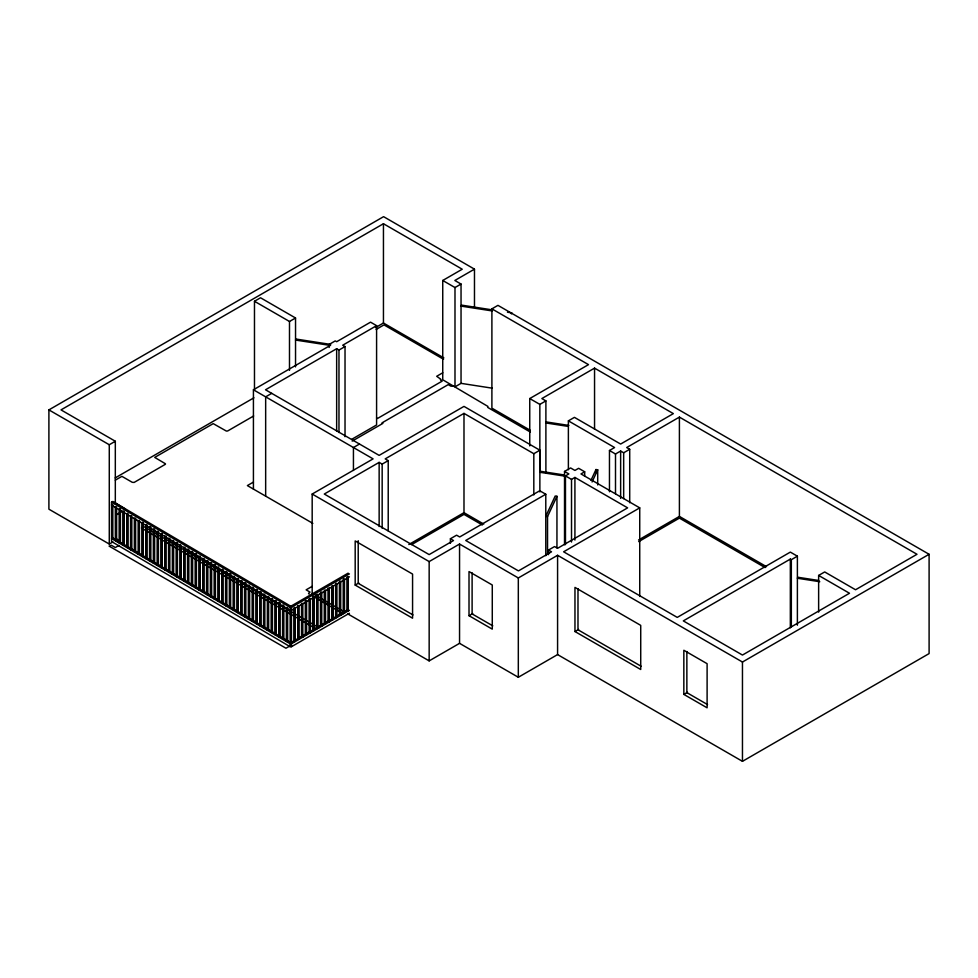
<?xml version="1.0" encoding="UTF-8"?>
<svg xmlns="http://www.w3.org/2000/svg" width="978" height="978" viewBox="0 0 978 978"><rect width="100%" height="100%" fill="white"/><g stroke="black" fill="none" stroke-linecap="round" stroke-linejoin="round"><path stroke-width="1.47" d="M790.334 627.839L790.334 559.098L791.336 559.685L797.388 556.189L797.388 625.199M511.457 313.914L511.922 312.911L507.472 312.226M547.533 516.58L556.947 496.286L555.211 496.017L545.785 516.311L547.533 516.58L547.533 554.44M590.956 480.357L595.969 469.55L597.705 469.819L597.705 484.966M592.069 481.971L597.705 469.819M112.898 541.946L109.279 544.049L48.9 509.183L48.9 409.892L383.584 216.664L474.477 269.146L474.477 307.337M530.296 432.031L487.973 407.569A1.724 0.99 0 0 1 487.985 406.469L442.741 379.77L442.741 280.478L462.239 269.219L383.449 223.73L61.003 409.892L115.318 441.249L115.318 503.89M254.476 389.867L254.476 301.273L260.527 297.777L295.539 317.997L295.539 366.872M254.476 301.273L289.488 321.481L295.539 317.997M48.9 409.892L109.279 444.745L115.318 441.249M329.195 347.459L329.195 344.403L335.246 340.919L336.652 341.725L370.54 322.165L376.591 325.662L376.591 424.953L351.823 439.256M253.424 489.086L253.424 389.782L330.601 345.222L329.195 344.403M345.026 436.701L345.026 346.567L338.975 350.063L336.652 348.718L265.515 389.782L379.146 455.381L463.988 406.396L539.868 450.21L539.868 491.958M376.591 325.662L342.703 345.222L345.026 346.567M474.477 269.146L454.843 280.478L461.041 284.048L461.041 383.352L454.99 386.848L454.99 287.544L442.741 280.478M115.184 477.912L253.938 397.801M375.515 327.606L383.449 323.021L443.853 357.899M376.078 329.452L383.987 324.892L443.535 359.268M115.318 480.149L121.908 476.347L132.262 482.313L134.145 482.423L165.368 464.293A1.65 0.954 0 0 0 165.368 463.731L154.72 457.411L213.216 423.633L226.297 431.029A1.785 1.027 0 0 0 226.798 431.066L227.446 430.992A1.785 1.027 0 0 0 227.886 430.846L253.644 415.98M271.713 393.352L265.661 396.848L265.661 496.152M454.99 287.544L461.041 284.048M115.355 506.983L116.626 506.983M115.954 515.039L122.323 511.36M122.947 511.457L123.583 511.091L123.583 545.296L122.947 544.929L122.947 511.457L123.583 511.836M131.822 517.46L131.822 549.404L131.186 549.77L130.551 549.404L130.551 515.944L131.822 515.944M530.272 430.308L491.897 408.156L491.897 308.852L497.949 305.356L929.1 554.281L929.1 653.585L742.461 761.336L557.582 654.588L518.316 677.265L459.55 643.341L429.159 660.884L347.667 613.829M134.988 518.548L135.624 518.181L135.624 551.641L134.988 552.008L134.353 551.641L134.353 518.181L134.988 518.548L134.988 552.008M111.541 502.166L290.16 607.362L291.444 606.629L112.825 501.445L111.541 502.166L111.553 538.218L112.189 538.585L112.825 538.218L112.825 504.746M143.228 524.171L143.228 556.115L142.592 556.482L141.957 556.115L141.957 522.655L142.592 522.289M141.957 522.655L143.228 522.655M115.318 506.946L115.355 540.455L116.626 540.455L116.626 508.511M115.355 540.455L116.626 540.455M147.03 526.409L147.03 558.352L146.394 558.731L145.759 558.352L145.759 524.893L146.394 524.526M117.47 541.788L118.705 540.92A1.65 0.954 0 0 0 118.411 540.039L115.759 538.475M145.759 524.893L147.03 524.893M119.145 542.692L120.428 542.692L120.428 509.22L119.145 509.22L119.145 542.692L120.428 542.692M150.832 527.13L150.832 560.602L150.196 560.969L149.548 560.602L149.548 527.13L150.196 526.763M118.949 545.443L115.331 547.533L111.431 545.284L109.108 546.115L285.955 648.231L289.781 646.018M122.947 544.929L124.23 544.929L124.23 511.457M123.583 545.296L124.23 544.929M153.35 529.367L153.986 529L153.986 563.206L153.35 562.839L153.35 529.367L153.986 529.734M126.749 513.707L126.749 547.167L128.02 547.167L128.02 513.707M126.749 547.167L128.02 547.167M130.551 549.404L131.822 549.404M161.59 567.68L160.954 567.313L160.954 533.841L161.59 533.475L161.59 567.68L162.226 567.313L162.226 533.841M253.424 482.093L247.373 485.589L312.826 523.377M442.741 372.789L436.689 376.286L440.785 379.219A1.748 1.002 0 0 0 440.528 379.586M134.353 551.641L135.624 551.641M138.155 520.418L138.155 553.878L139.426 553.878L139.426 520.418M138.155 553.878L139.426 553.878M169.194 538.682L169.83 538.316L169.83 571.788L169.194 572.154L168.558 571.788L168.558 538.316L169.194 538.682L169.194 572.154M141.957 556.115L143.228 556.115M173.632 542.081L173.632 574.025L172.996 574.392L172.36 574.025L172.36 540.553L173.632 540.553M145.759 558.352L147.03 558.352M177.434 542.79L177.434 576.262L176.798 576.629L176.15 576.262L176.15 542.79L176.798 542.423M352.178 441.115L382.899 423.376L382.007 422.863L448.205 384.635L450.528 385.968A1.626 0.941 0 0 0 450.968 386.127L451.115 386.151A1.785 1.027 0 0 0 452.117 386.151L453.095 385.748M149.548 560.602L150.832 560.602M181.236 546.555L181.236 578.499L180.588 578.866L179.952 578.499L179.952 545.039L180.588 544.66M153.35 562.839L154.634 562.839L154.634 529.367M359.488 444.036L353.437 447.533L353.437 470.442M153.986 563.206L154.634 562.839M185.025 548.792L185.025 580.736L184.39 581.103L183.754 580.736L183.754 547.277L185.025 547.277M157.152 565.076L158.424 565.076L158.424 531.604L157.152 531.604L157.152 565.076L158.424 565.076M187.556 549.514L188.192 549.147L188.192 583.34L187.556 582.974L187.556 549.514L188.192 549.88M160.954 567.313L162.226 567.313M191.358 551.751L191.994 551.384L191.994 585.577L191.358 585.211L191.358 551.751L191.994 552.118M164.756 536.078L164.756 569.551L166.028 569.551L166.028 536.078M164.756 569.551L166.028 569.551M199.598 556.592L200.233 556.225L200.233 589.697L199.598 590.064L198.962 589.697L198.962 556.225L199.598 556.592L199.598 590.064M172.36 574.025L173.632 574.025M343.73 611.556L312.178 593.34L312.178 494.037L373.095 458.878L253.424 389.782M176.15 576.262L177.434 576.262M207.202 561.066L207.837 560.7L207.837 594.172L207.202 594.538L206.554 594.172L206.554 560.7L207.202 561.066L207.202 594.538M388.217 530.895L388.217 460.626L382.166 464.11L379.146 462.374L324.28 494.037L429.159 554.599L453.499 540.541L450.406 538.756L450.406 543.34M539.868 450.21L533.817 453.706L463.988 413.388L385.198 458.878L388.217 460.626M179.952 578.499L181.236 578.499M211.639 564.465L211.639 596.409L210.991 596.776L210.356 596.409L210.356 562.937L211.639 562.937M183.754 580.736L185.025 580.736M215.429 565.174L215.429 598.646L214.793 599.013L214.158 598.646L214.158 565.174L214.793 564.807M187.556 582.974L188.827 582.974L188.827 549.514M188.192 583.34L188.827 582.974M219.231 568.939L219.231 600.883L218.595 601.25L217.96 600.883L217.96 567.411L218.595 567.044M191.358 585.211L192.629 585.211L192.629 551.751M191.994 585.577L192.629 585.211M195.16 587.448L196.431 587.448L196.431 553.988L195.16 553.988L195.16 587.448L196.431 587.448M225.563 571.885L226.199 571.519L226.199 605.724L225.563 605.358L225.563 571.885L226.199 572.264M198.962 589.697L200.233 589.697M529.746 445.907L529.746 398.559L588.499 364.635L491.897 308.852M229.365 574.135L230.637 574.135L230.637 607.595L230.001 607.961L229.365 607.595L229.365 574.135L230.637 574.135M202.764 558.462L202.764 591.934L204.035 591.934L204.035 558.462M202.764 591.934L204.035 591.934M568.377 469.746L568.377 420.858L574.428 417.361L620.639 444.049L673.353 413.621L594.551 368.119L541.849 398.559L545.895 400.894L545.895 472.924M233.803 576.739L234.439 576.372L234.439 609.832L233.803 610.199L233.155 609.832L233.155 576.372L233.803 576.739L233.803 610.199M529.746 398.559L539.844 404.379L545.895 400.894M238.241 580.125L238.241 612.069L237.593 612.436L236.957 612.069L236.957 578.609L238.241 578.609M210.356 596.409L211.639 596.409M241.395 581.213L242.031 580.846L242.031 614.306L241.395 614.673L240.759 614.306L240.759 580.846L241.395 581.213L241.395 614.673M214.158 598.646L215.429 598.646M244.561 583.084L245.197 582.717L245.197 616.922L244.561 616.543L244.561 583.084L245.197 583.45M217.96 600.883L219.231 600.883M249.634 586.837L249.634 618.793L248.999 619.16L248.363 618.793L248.363 585.321L249.634 585.321M221.761 603.12L223.033 603.12L223.033 569.648L221.761 569.648L221.761 603.12L223.033 603.12M252.165 587.558L252.801 587.191L252.801 621.397L252.165 621.03L252.165 587.558L252.801 587.925M225.563 605.358L226.835 605.358L226.835 571.885M226.199 605.724L226.835 605.358M256.603 623.634L255.967 623.267L255.967 589.795L256.603 589.428L256.603 623.634L257.238 623.267L257.238 589.795M229.365 607.595L230.637 607.595M264.842 595.798L264.842 627.742L264.207 628.108L263.559 627.742L263.559 594.269L264.842 594.269M236.957 612.069L238.241 612.069M267.996 596.873L268.644 596.507L268.644 629.979L267.996 630.345L267.361 629.979L267.361 596.507L267.996 596.873L267.996 630.345M240.759 614.306L242.031 614.306M244.561 616.543L245.833 616.543L245.833 583.084M245.197 616.922L245.833 616.543M276.236 602.509L276.236 634.453L275.6 634.82L274.965 634.453L274.965 600.981L275.6 600.614M274.965 600.981L276.236 600.981M248.363 618.793L249.634 618.793M278.767 603.23L280.038 603.23L280.038 636.69L279.402 637.057L278.767 636.69L278.767 603.23L279.402 602.851M252.165 621.03L253.436 621.03L253.436 587.558M312.178 586.348L306.126 589.844L310.026 592.093L308.583 593.34A1.748 1.002 0 0 0 308.877 593.89L309.085 594.037M252.801 621.397L253.436 621.03M283.84 605.468L283.84 638.927L283.204 639.294L282.569 638.927L282.569 605.468L283.204 605.101M255.967 623.267L257.238 623.267M291.444 645.981L290.16 646.715L290.16 606.629L348.156 573.145M259.769 625.504L261.04 625.504L261.04 592.032L259.769 592.032L259.769 625.504L261.04 625.504M290.16 606.629L291.444 607.362L349.427 573.89M306.591 601.189L305.319 601.189L306.591 601.189L306.591 634.661L305.955 635.028L305.319 634.661L305.319 602.705M335.637 583.683L336.909 583.683L336.909 617.155L336.273 617.521L335.637 617.155L335.637 583.683L336.909 583.683M291.444 609.942L290.16 609.942L290.808 609.575L290.808 643.769L290.16 643.402L291.444 643.402L291.444 607.362M293.95 607.754L295.234 607.754L295.234 641.213L294.598 641.592L293.95 641.213L293.95 609.27M302.165 603.744L302.813 603.377L302.813 636.849L302.165 637.216L301.53 636.849L301.53 603.377L302.165 603.744L302.165 637.216M313.535 597.179L314.17 596.812L314.17 630.284L313.535 630.651L312.899 630.284L312.899 596.812M317.96 594.624L317.324 594.991L317.324 628.463L317.96 628.096L317.96 594.624L317.324 594.257M321.114 592.802L321.75 592.436L321.75 625.908L321.114 626.275L320.478 625.908L320.478 592.436L321.114 592.802L321.114 626.275M324.268 590.247L325.54 590.247L325.54 623.719L324.904 624.086L324.268 623.719L324.268 591.776M332.483 586.238L333.119 585.871L333.119 619.343L332.483 619.71L331.848 619.343L331.848 585.871L332.483 586.238L332.483 619.71M347.642 577.497L348.278 577.13L348.278 610.59L347.642 610.957L347.007 610.59L347.007 577.13M349.427 576.824L291.444 610.309L290.16 609.575M263.559 627.742L264.842 627.742M408.828 544.526L463.988 512.68L483.755 524.098M411.567 544.648L463.988 514.391L482.337 524.978M267.361 629.979L268.644 629.979M271.163 598.744L271.163 632.216L272.434 632.216L272.434 598.744M271.163 632.216L272.434 632.216M355.185 585.076L412.569 618.206L412.569 574.074L355.185 540.932L355.185 585.076L358.816 582.974M274.965 634.453L276.236 634.453M564.526 544.758L564.526 471.433L570.577 467.936L574.917 470.442L578.634 468.303L584.685 471.787L584.685 476.372M278.767 636.69L280.038 636.69M450.406 538.756L456.592 535.186L459.684 536.971L539.734 490.76L545.785 494.245L545.785 555.687M282.569 638.927L283.84 638.927M565.467 544.648L565.467 475.895L568.866 473.939L564.526 471.433M609.465 491.751L609.465 450.503L614.587 447.545L568.377 420.858M286.371 641.165L287.642 641.165L287.642 607.705L286.371 607.705L286.371 641.165L287.642 641.165M312.178 494.037L429.159 561.58L459.55 544.037L518.316 577.961L557.582 555.296L742.461 662.033L929.1 554.281M545.785 494.245L465.736 540.467L518.45 570.895L551.531 551.8L548.499 550.052L548.499 554.636M565.467 475.895L571.519 479.391L574.917 477.435L627.631 507.863L557.582 548.303L554.55 546.568L548.499 550.052M584.685 471.787L580.969 473.939L639.734 507.863L639.734 596.47M609.465 450.503L615.504 454L620.639 451.029L623.671 452.777L629.71 449.293L629.71 502.753M818.635 612.106L818.635 575.443L824.686 571.947L855.542 589.758L916.997 554.281L679.404 417.105L626.69 447.545L629.71 449.293M348.156 609.563L290.16 643.035L291.444 643.769L349.427 610.296M293.95 641.213L295.234 641.213M297.74 605.565L297.74 639.025L299.023 639.025L299.023 605.565M301.53 636.849L302.813 636.849M305.319 634.661L306.591 634.661M309.109 632.473L310.381 632.473L310.381 599.001L309.109 599.001L309.109 632.473L310.381 632.473M312.899 630.284L314.17 630.284M316.689 594.624L316.689 628.096L317.96 628.096M320.478 625.908L321.75 625.908M324.268 623.719L325.54 623.719M331.848 619.343L333.119 619.343M335.637 617.155L336.909 617.155M339.427 614.966L340.699 614.966L340.699 581.507L339.427 581.507L339.427 614.966L340.699 614.966M343.217 612.778L344.488 612.778L344.488 579.318L343.217 579.318L343.217 612.778L344.488 612.778M347.007 610.59L348.278 610.59M290.808 643.769L291.444 643.402M297.74 639.025L299.023 639.025M328.058 588.059L328.058 621.531L328.694 621.898L329.329 621.531L329.329 588.059M290.16 645.981L291.444 646.715L349.427 613.243M639.734 507.863L563.621 551.8L677.253 617.399L790.334 552.105L797.388 556.189M469.012 615.7L492.276 629.135L492.276 585.003L469.012 571.568L469.012 615.7L472.729 613.561M638.548 539.99L679.404 516.408L766.52 566.702M638.683 541.629L679.404 518.12L765.077 567.582M574.966 631.531L640.724 669.502L640.724 625.37L574.966 587.399L574.966 631.531L578.597 629.441M790.334 559.098L683.304 620.896L742.461 655.052L849.491 593.255L818.635 575.443M683.842 694.392L707.106 707.815L707.106 663.683L683.842 650.26L683.842 694.392L687.473 692.29M111.541 538.585L112.825 537.851L291.444 643.047L290.16 643.769L111.541 538.585L111.541 541.519L290.16 646.715M291.444 609.575L290.16 610.309L111.541 505.113M492.643 309.928L461.506 305.112L461.041 306.114L492.178 310.931M330.662 344.415L296.004 339.048L295.539 340.063L330.197 345.417M461.041 383.352L492.178 388.168M568.841 425.43L546.36 421.946L545.895 422.961L568.377 426.432M564.306 474.978L540.345 471.274L539.868 472.276L565.345 476.213M818.745 580.48L797.852 577.252L797.388 578.255L819.76 581.714M376.591 417.973L377.484 418.486L442.154 381.139L440.491 379.77M641.116 666.238L577.986 629.783L577.986 588.695M707.546 704.588L686.862 692.644L686.862 651.556M492.79 625.847L472.105 613.915L472.105 572.827M348.278 577.13L347.642 576.763L347.642 610.957M412.985 614.942L358.217 583.328L358.217 540.712M321.114 592.069L321.75 592.436M314.17 596.812L313.535 596.446L313.535 630.651M313.021 596.311L343.144 613.695M114.67 502.606L125.367 509.086M294.598 607.387L295.234 607.754M111.553 504.746L112.189 505.113L112.189 538.585M149.548 527.13L150.196 527.497L150.196 560.969M160.954 533.841L161.59 534.208M176.15 542.79L176.798 543.169L176.798 576.629M179.952 545.039L180.588 545.406L180.588 578.866M214.158 565.174L214.793 565.541L214.793 599.013M217.96 567.411L218.595 567.778L218.595 601.25M255.967 589.795L256.603 590.162M282.569 605.468L283.204 605.834L283.204 639.294M318.901 627.693L143.827 526.616L141.407 528.01L316.481 629.086M316.689 628.096L317.324 628.463M112.189 537.851L112.825 538.218M791.336 559.685L791.336 626.898M742.461 662.033L742.461 761.336M679.404 417.105L679.404 516.408M623.671 452.777L623.671 498.609M620.639 451.029L620.639 498.389M615.504 454L615.504 493.719M595.969 469.55L595.969 472.582M594.551 368.119L594.551 429.232M574.917 477.435L574.917 540.064M571.519 479.391L571.519 542.032M557.582 555.296L557.582 654.588M556.947 496.286L556.947 547.778M539.844 404.379L539.844 471.604M533.817 453.706L533.817 494.954M518.316 577.961L518.316 677.265M463.988 413.388L463.988 512.68M459.55 544.037L459.55 643.341M429.159 561.58L429.159 660.884M383.449 223.73L383.449 323.021M382.166 464.11L382.166 528.279M379.146 462.374L379.146 526.531M343.853 578.952L343.853 613.145M340.063 581.128L340.063 615.333M338.975 350.063L338.975 432.557M336.652 348.718L336.652 431.212M336.273 583.316L336.273 617.521M328.694 588.426L328.694 621.898M324.904 590.614L324.904 624.086M309.745 598.634L309.745 632.839M305.955 600.822L305.955 635.028M298.376 605.932L298.376 639.404M294.598 608.12L294.598 641.592M291.444 643.769L291.444 646.715M289.488 321.481L289.488 370.369M287.006 607.338L287.006 641.531M279.402 603.597L279.402 637.057M275.6 601.36L275.6 634.82M271.798 599.111L271.798 632.583M264.207 594.636L264.207 628.108M260.405 591.666L260.405 625.871M248.999 585.688L248.999 619.16M237.593 578.976L237.593 612.436M230.001 573.756L230.001 607.961M222.397 569.282L222.397 603.487M210.991 563.304L210.991 596.776M203.4 558.829L203.4 592.301M195.796 553.621L195.796 587.827M184.39 547.643L184.39 581.103M172.996 540.932L172.996 574.392M165.392 536.445L165.392 569.917M157.788 531.237L157.788 565.443M146.394 525.259L146.394 558.731M142.592 523.022L142.592 556.482M138.79 520.785L138.79 554.245M131.186 516.311L131.186 549.77M127.384 513.328L127.384 547.533M119.793 508.853L119.793 543.059M115.991 507.35L115.991 540.822M109.279 444.745L109.279 544.049"/></g></svg>
